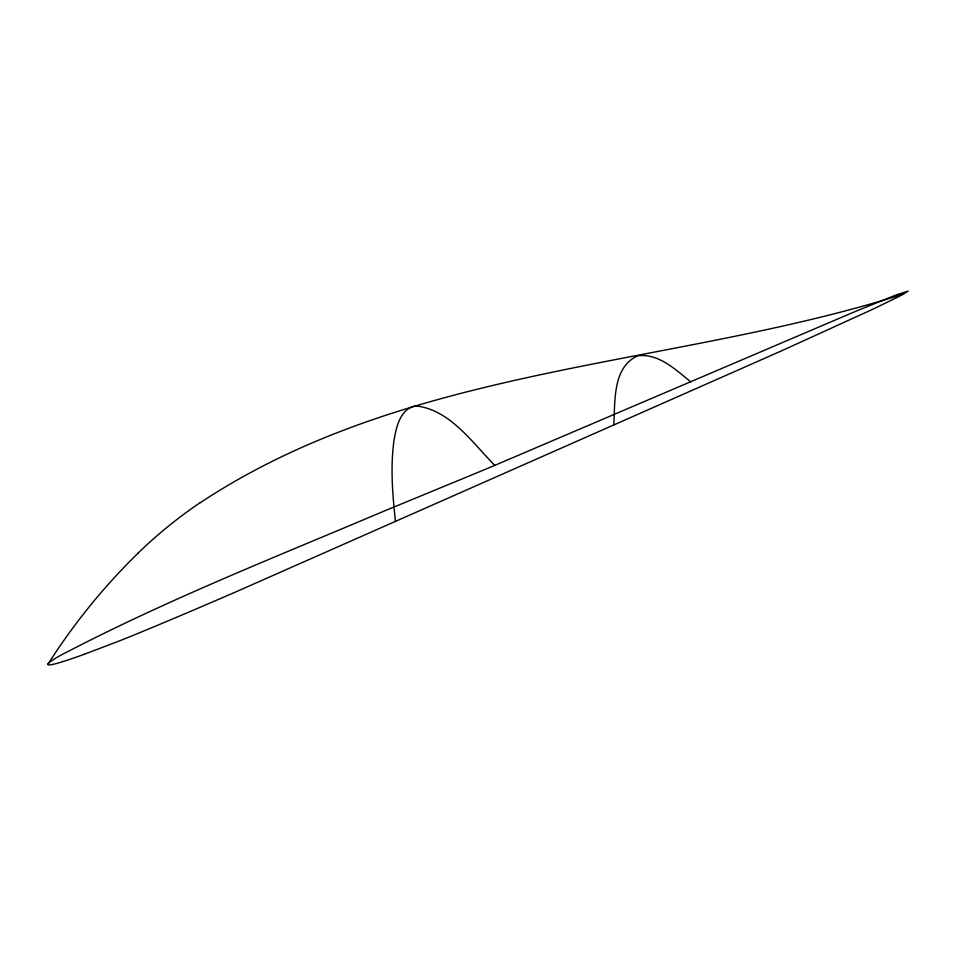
<?xml version="1.0" encoding="UTF-8"?>
<svg xmlns="http://www.w3.org/2000/svg" width="956" height="956" viewBox="0 0 956 956"><rect width="100%" height="100%" fill="white"/><g stroke="black" fill="none" stroke-linecap="round" stroke-linejoin="round"><path stroke-width="1.43" d="M613.812 425.145C615.186 401.855 612.342 366.853 637.951 355.763C658.792 353.326 675.832 369.745 690.77 381.922M47.8 664.444C73.504 624.065 103.81 586.566 138.094 553.154M200.222 502.725C409.431 364.379 670.849 367.821 903.767 294.006M84.259 654.298L119.847 640.735A207.273 5.067 -23.8 0 0 140.675 632.286L157.537 625.296A229.643 5.617 -23.8 0 0 224.529 596.783A223.8 5.473 -23.8 0 0 235.75 591.931L782.522 350.41L873.593 308.872L898.963 296.527L908.2 291.126L896.178 294.926L861.201 309.051A192.503 4.708 -23.8 0 0 852.274 312.779L494.455 465.5A513.85 12.559 -23.8 0 1 479.565 471.714L383.248 511.448C274.169 557.635 163.548 601.145 58.639 656.402A480.33 11.735 -23.8 0 0 55.627 658.182L50.68 661.444A650.988 15.905 -23.8 0 0 84.355 654.263M494.778 465.369C472.109 442.592 450.097 409.634 415.729 405.882C399.955 408.833 396.19 427.607 393.908 440.955C390.359 467.723 392.522 494.861 395.497 521.582M138.058 553.118A492.053 473.089 61.3 0 1 200.174 502.653"/></g></svg>
